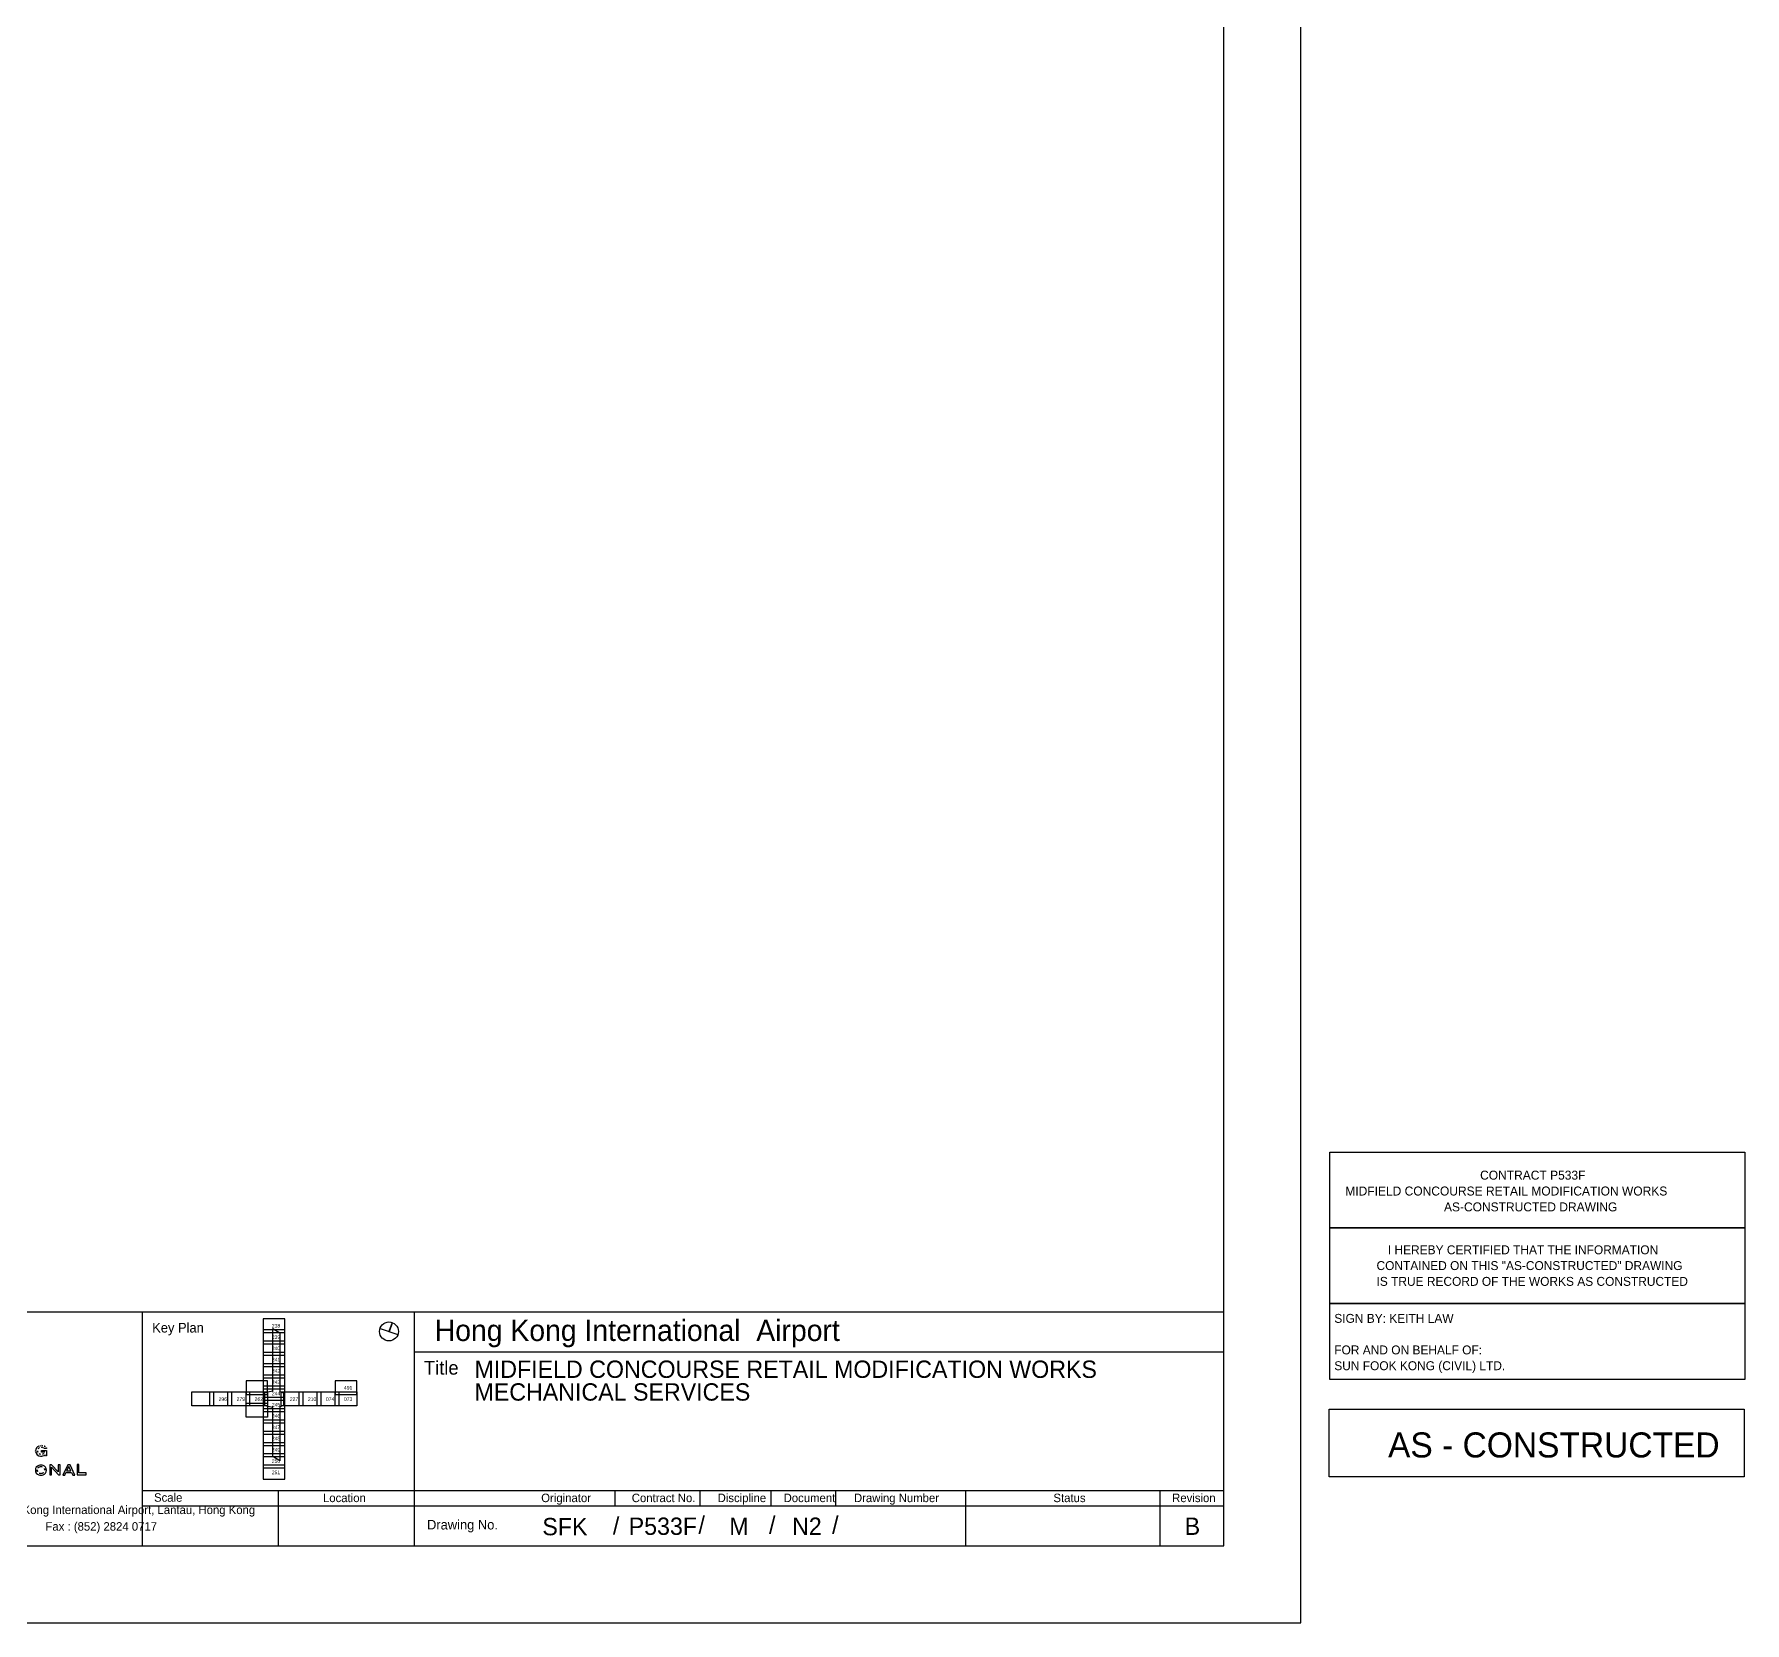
# Model space of a CAD drawing. Extents: x 811101.77 to 811103.08, y 822273.92 to 822274.76.
# Drawn here: x 811102.6313 to 811103.0751, y 822273.9159 to 822274.328 of the extents above; entities that cross this region are included whole.
import ezdxf

# ---------------------------------------------------------------- set-up
doc = ezdxf.new("R2010")
doc.units = 0
for name, color, linetype in [('GEOM_____343', 7, 'Continuous'), ('Level 1', 7, 'Continuous'), ('Level 63', 7, 'Continuous'), ('MAJ010__', 7, 'Continuous'), ('MAJ055_2 Key_Plan (Main Building)', 7, 'Continuous'), ('MAJ_011', 7, 'Continuous')]:
    doc.layers.add(name, color=color, linetype=linetype)

msp = doc.modelspace()

# ---------------------------------------------------------------- linework, layer by layer
at = {"layer": 'GEOM_____343'}
msp.add_lwpolyline([(811102.9672386928, 822273.9713259012), (811103.0749178367, 822273.9713259012), (811103.0749178367, 822273.9537845621), (811102.9672386928, 822273.9537845621)], close=True, dxfattribs=at)
at = {"layer": 'Level 1'}
msp.add_lwpolyline([(811101.7719035676, 822273.9159), (811102.9599035677, 822273.9159), (811102.9599035677, 822274.7569), (811101.7719035676, 822274.7569)], close=True, dxfattribs=at)
at = {"layer": 'Level 63'}
for p, q in [((811102.9399035677, 822273.9965), (811101.7899035676, 822273.9965)), ((811102.6594035677, 822273.9359), (811102.6594035677, 822273.9965)), ((811102.7299035676, 822273.9359), (811102.7299035676, 822273.9965)), ((811102.7299035676, 822273.9862), (811102.9399035677, 822273.9862)), ((811102.6332035676, 822273.9602000001), (811102.6332035676, 822273.9606)), ((811102.6332035676, 822273.9606), (811102.6345035676, 822273.9606)), ((811102.6340035676, 822273.9602000001), (811102.6332035676, 822273.9602000001)), ((811102.6345035676, 822273.9611000001), (811102.6339035677, 822273.9611000001)), ((811102.6342035676, 822273.9592), (811102.6341035677, 822273.9595)), ((811102.6345035676, 822273.9592), (811102.6342035676, 822273.9592)), ((811102.6345035676, 822273.9606), (811102.6345035676, 822273.9592)), ((811102.6353035676, 822273.9569), (811102.6353035676, 822273.9543)), ((811102.6358035676, 822273.9569), (811102.6353035676, 822273.9569)), ((811102.6375035676, 822273.9551), (811102.6358035676, 822273.9569)), ((811102.6380035676, 822273.9569), (811102.6375035676, 822273.9569)), ((811102.6375035676, 822273.9569), (811102.6375035676, 822273.9551)), ((811102.6380035676, 822273.9543), (811102.6380035676, 822273.9569)), ((811102.6400035677, 822273.9569), (811102.6387035677, 822273.9542)), ((811102.6406035676, 822273.9569), (811102.6400035677, 822273.9569)), ((811102.6418035676, 822273.9542), (811102.6406035676, 822273.9569)), ((811102.6429035676, 822273.957), (811102.6424035677, 822273.957)), ((811102.6424035677, 822273.957), (811102.6424035677, 822273.9543)), ((811102.6429035676, 822273.9548000001), (811102.6429035676, 822273.957)), ((811102.6353035676, 822273.9543), (811102.6358035676, 822273.9543)), ((811102.6358035676, 822273.9543), (811102.6358035676, 822273.9563000001)), ((811102.6358035676, 822273.9563000001), (811102.6376035677, 822273.9543)), ((811102.6376035677, 822273.9543), (811102.6380035676, 822273.9543)), ((811102.6387035677, 822273.9542), (811102.6392035676, 822273.9542)), ((811102.6392035676, 822273.9542), (811102.6395035676, 822273.9549)), ((811102.6395035676, 822273.9549), (811102.6410035676, 822273.9549)), ((811102.6403035676, 822273.9564), (811102.6397035676, 822273.9553)), ((811102.6397035676, 822273.9553), (811102.6408035676, 822273.9553)), ((811102.6408035676, 822273.9553), (811102.6403035676, 822273.9564)), ((811102.6410035676, 822273.9549), (811102.6413035677, 822273.9542)), ((811102.6413035677, 822273.9542), (811102.6418035676, 822273.9542)), ((811102.6424035677, 822273.9543), (811102.6448035677, 822273.9543)), ((811102.6448035677, 822273.9548000001), (811102.6429035676, 822273.9548000001)), ((811102.6448035677, 822273.9543), (811102.6448035677, 822273.9548000001)), ((811102.6594035677, 822273.9502000001), (811102.9399035677, 822273.9502000001)), ((811102.6947035677, 822273.9359), (811102.6947035677, 822273.9502000001)), ((811102.872949927, 822273.9359), (811102.872949927, 822273.9502000001)), ((811102.9234035676, 822273.9359), (811102.9234035676, 822273.9502000001)), ((811102.6594035677, 822273.9462), (811102.9399035677, 822273.9462))]:
    msp.add_line(p, q, dxfattribs=at)
for points in [[(811101.7899035676, 822273.9359), (811102.9399035677, 822273.9359), (811102.9399035677, 822274.7369), (811101.7899035676, 822274.7369)], [(811103.075064355, 822274.0183521883), (811102.9673852111, 822274.0183521883), (811102.9673852111, 822274.0380135655), (811103.075064355, 822274.0380135655)], [(811103.075064355, 822273.998690811), (811102.9673852111, 822273.998690811), (811102.9673852111, 822274.0183521883), (811103.075064355, 822274.0183521883)], [(811103.075064355, 822273.9790294338), (811102.9673852111, 822273.9790294338), (811102.9673852111, 822273.998690811), (811103.075064355, 822273.998690811)]]:
    msp.add_lwpolyline(points, close=True, dxfattribs=at)
for centre, radius, start, end in [((811102.6330472484, 822273.9601100115), 0.0017300193499602543, 95.26778332725819, 109.66675554948041), ((811102.6331647349, 822273.960067107), 0.0013605472969024546, 79.14373888781284, 110.9286194433684), ((811102.6331496508, 822273.9595467021), 0.0023009000808497737, 82.20921666478658, 96.51923610923103), ((811102.6332627209, 822273.9605337237), 0.0008838660096458528, 53.921966651367256, 79.68482776247839), ((811102.633316072, 822273.9603090782), 0.0015242443647402965, 58.14310276745132, 84.52312221189575), ((811102.6334964954, 822273.9609166994), 0.000438202569436013, 24.72728051483739, 49.13231662594848), ((811102.6336210526, 822273.9608477118), 0.0009061289807080459, 16.166133306588875, 56.54633608436666), ((811102.6329430178, 822273.960461991), 0.0013182597658762632, 184.7995582859141, 269.60666661924745), ((811102.6331602243, 822273.9612125574), 0.0015771218533175654, 249.28782220720046, 278.65157498497825), ((811102.6330789942, 822273.9608335489), 0.0016959987080756552, 265.0945999997118, 307.3680361108229), ((811102.6332683653, 822273.960408623), 0.0007661962879523212, 279.7001666791173, 344.1997277902284)]:
    msp.add_arc(centre, radius, start, end, dxfattribs=at)
for centre, major_axis, ratio, start_param, end_param in [((811102.632803176, 822273.9605385972), (-2.3017451414667205e-19, -0.001253011694511585), 0.9422461679468941, 3.4320837513693183, 4.762689320945799), ((811102.6328729541, 822273.9605385972), (-1.5197443283850093e-19, -0.0008273102794172243), 0.909812102100344, 3.4025676642055838, 4.725309313467627), ((811102.632803176, 822273.9604843007), (-2.26468101865312e-19, -0.0012328349258087469), 0.9576671157103008, 4.719477295772087, 4.820161655735664), ((811102.6328729541, 822273.9604843007), (-1.4703359870062328e-19, -0.0008004136311138515), 0.9403849149324939, 4.657861840226197, 5.915564667577296), ((811102.6330273097, 822273.9547228811), (-3.840664593752976e-19, -0.002090760425197424), 0.9576671157103009, 2.85939729967047, 3.423788055990485), ((811102.6330273097, 822273.9547228811), (-3.840664593752976e-19, -0.002090760425197424), 0.9576671157103009, 2.85939729967047, 3.423788055990485), ((811102.6327698408, 822273.9554843007), (-2.26468101865312e-19, -0.0012328349258087469), 0.9576671157103008, 4.676328102451449, 6.026192895510006), ((811102.6327698408, 822273.9554843007), (-2.26468101865312e-19, -0.0012328349258087469), 0.9576671157103008, 4.676328102451449, 6.026192895510006), ((811102.6327698408, 822273.9555385972), (-2.26468101865312e-19, -0.0012328349258087469), 0.9576671157103008, 3.398585065259373, 4.720382927728401), ((811102.6327698408, 822273.9555385972), (-2.26468101865312e-19, -0.0012328349258087469), 0.9576671157103008, 3.398585065259373, 4.720382927728401), ((811102.6327698408, 822273.9554843007), (-1.4438020888265608e-19, -0.0007859692497090002), 0.9576671157103013, 4.645444355893305, 6.026192895510007), ((811102.6327698408, 822273.9554843007), (-1.4438020888265608e-19, -0.0007859692497090002), 0.9576671157103013, 4.645444355893305, 6.026192895510007), ((811102.6327698408, 822273.9555385972), (-1.4438020888265608e-19, -0.0007859692497090002), 0.9576671157103013, 3.3993283331138824, 4.714581404813404), ((811102.6327698408, 822273.9555385972), (-1.4438020888265608e-19, -0.0007859692497090002), 0.9576671157103013, 3.3993283331138824, 4.714581404813404), ((811102.6330273097, 822273.956300017), (-3.840664593752976e-19, -0.002090760425197424), 0.9576671157103009, 6.000989953260263, 6.565380709580278), ((811102.6330273097, 822273.956300017), (-3.840664593752976e-19, -0.002090760425197424), 0.9576671157103009, 6.000989953260263, 6.565380709580278), ((811102.6330273097, 822273.9547228811), (-3.019785663926419e-19, -0.0016438947490976781), 0.9576671157103008, 2.8599398061796317, 3.4309966051707983), ((811102.6330273097, 822273.9547228811), (-3.019785663926419e-19, -0.0016438947490976781), 0.9576671157103008, 2.8599398061796317, 3.4309966051707983), ((811102.6330273097, 822273.956300017), (-3.019785663926419e-19, -0.0016438947490976781), 0.9576671157103008, 6.000989953260263, 6.565380709580278), ((811102.6330273097, 822273.956300017), (-3.019785663926419e-19, -0.0016438947490976781), 0.9576671157103008, 6.000989953260263, 6.565380709580278), ((811102.6332847786, 822273.9554843007), (4.812673629421869e-20, 0.0007859692497090002), 0.9576671157103013, 3.3985850652593736, 4.714581404813404), ((811102.6332847786, 822273.9554843007), (4.812673629421869e-20, 0.0007859692497090002), 0.9576671157103013, 3.3985850652593736, 4.714581404813404), ((811102.6332847786, 822273.9555385972), (7.548936728843732e-20, 0.0012328349258087469), 0.9576671157103008, 4.676328102451449, 6.026192895510006), ((811102.6332847786, 822273.9555385972), (7.548936728843732e-20, 0.0012328349258087469), 0.9576671157103008, 4.676328102451449, 6.026192895510006), ((811102.6332847786, 822273.9554843007), (7.548936728843732e-20, 0.0012328349258087469), 0.9576671157103008, 3.398585065259373, 4.720382927728401), ((811102.6332847786, 822273.9554843007), (7.548936728843732e-20, 0.0012328349258087469), 0.9576671157103008, 3.398585065259373, 4.720382927728401), ((811102.6332847786, 822273.9555385972), (4.812673629421869e-20, 0.0007859692497090002), 0.9576671157103013, 4.645444355893305, 6.041663736406524), ((811102.6332847786, 822273.9555385972), (4.812673629421869e-20, 0.0007859692497090002), 0.9576671157103013, 4.645444355893305, 6.041663736406524)]:
    msp.add_ellipse(centre, major_axis=major_axis, ratio=ratio, start_param=start_param, end_param=end_param, dxfattribs=at)
at = {"layer": 'MAJ055_2 Key_Plan (Main Building)'}
for p, q in [((811102.72411788, 822273.9937993883), (811102.7233193916, 822273.9914803952)), ((811102.6931668505, 822273.9922818373), (811102.6950375929, 822273.9911393991)), ((811102.6931668501, 822273.9760743025), (811102.6931668505, 822273.9922818373)), ((811102.6950375929, 822273.9911393991), (811102.6950375926, 822273.9758785841)), ((811102.7210003985, 822273.9922788836), (811102.7256383848, 822273.9906819067)), ((811102.6962872241, 822273.9830913419), (811102.6906810645, 822273.9830913419)), ((811102.6906810645, 822273.9830913419), (811102.6906810645, 822273.97948195)), ((811102.6906810645, 822273.97948195), (811102.6962872241, 822273.97948195)), ((811102.6962872241, 822273.97948195), (811102.6962872241, 822273.9830913419)), ((811102.6911247054, 822273.9756012389), (811102.6931668501, 822273.9760743025)), ((811102.6911247052, 822273.972199106), (811102.6911247054, 822273.9756012389)), ((811102.6950375926, 822273.9758785841), (811102.6959386836, 822273.9755190334)), ((811102.6959386826, 822273.9755190334), (811102.695938683, 822273.9722813114)), ((811102.69316685, 822273.9717260426), (811102.6911247052, 822273.972199106)), ((811102.6931668498, 822273.9590118215), (811102.69316685, 822273.9717260426)), ((811102.695938683, 822273.9722813114), (811102.6950375924, 822273.9719217607)), ((811102.6950375924, 822273.9719217607), (811102.6950375921, 822273.9578693835)), ((811102.6950375921, 822273.9578693835), (811102.6931668498, 822273.9590118215))]:
    msp.add_line(p, q, dxfattribs=at)
for points in [[(811102.6962872241, 822273.9947911532), (811102.6906810645, 822273.9947911532), (811102.6906810645, 822273.9911817615), (811102.6962872241, 822273.9911817615)], [(811102.7233193916, 822273.9914803952), (811102.7234739906, 822273.9914271624), (811102.724272479, 822273.9937461556), (811102.72411788, 822273.9937993883)], [(811102.6962872241, 822273.9918662003), (811102.6906810645, 822273.9918662003), (811102.6906810645, 822273.9882568086), (811102.6962872241, 822273.9882568086)], [(811102.6962872241, 822273.9889412476), (811102.6906810645, 822273.9889412476), (811102.6906810645, 822273.9853318557), (811102.6962872241, 822273.9853318557)], [(811102.6962872241, 822273.9860162947), (811102.6906810645, 822273.9860162947), (811102.6906810645, 822273.982406903), (811102.6962872241, 822273.982406903)], [(811102.6962872241, 822273.980166389), (811102.6906810645, 822273.980166389), (811102.6906810645, 822273.9765569973), (811102.6962872241, 822273.9765569973)], [(811102.6721953703, 822273.9757789582), (811102.67780153, 822273.9757789582), (811102.67780153, 822273.9721695664), (811102.6721953703, 822273.9721695664)], [(811102.6768752949, 822273.9757789582), (811102.6824814546, 822273.9757789582), (811102.6824814546, 822273.9721695664), (811102.6768752949, 822273.9721695664)], [(811102.6815552195, 822273.9757789582), (811102.6871613791, 822273.9757789582), (811102.6871613791, 822273.9721695664), (811102.6815552195, 822273.9721695664)], [(811102.6862350296, 822273.9750945177), (811102.6918411893, 822273.9750945177), (811102.6918411893, 822273.9787039093), (811102.6862350296, 822273.9787039093)], [(811102.6862350296, 822273.9757789598), (811102.6918411893, 822273.9757789598), (811102.6918411893, 822273.9721695681), (811102.6862350296, 822273.9721695681)], [(811102.6962872241, 822273.9772414361), (811102.6906810645, 822273.9772414361), (811102.6906810645, 822273.9736320444), (811102.6962872241, 822273.9736320444)], [(811102.6953609891, 822273.9757789598), (811102.7009671488, 822273.9757789598), (811102.7009671488, 822273.9721695681), (811102.6953609891, 822273.9721695681)], [(811102.7000409135, 822273.9757789598), (811102.7056470733, 822273.9757789598), (811102.7056470733, 822273.9721695681), (811102.7000409135, 822273.9721695681)], [(811102.7047208381, 822273.9757789598), (811102.7103269978, 822273.9757789598), (811102.7103269978, 822273.9721695681), (811102.7047208381, 822273.9721695681)], [(811102.7094006484, 822273.9750945193), (811102.715006808, 822273.9750945193), (811102.715006808, 822273.978703911), (811102.7094006484, 822273.978703911)], [(811102.7094007627, 822273.9757789598), (811102.7150069224, 822273.9757789598), (811102.7150069224, 822273.9721695681), (811102.7094007627, 822273.9721695681)], [(811102.6862350296, 822273.9728540069), (811102.6918411893, 822273.9728540069), (811102.6918411893, 822273.9692446152), (811102.6862350296, 822273.9692446152)], [(811102.6962872241, 822273.9743164834), (811102.6906810645, 822273.9743164834), (811102.6906810645, 822273.9707070915), (811102.6962872241, 822273.9707070915)], [(811102.6962872241, 822273.9713915305), (811102.6906810645, 822273.9713915305), (811102.6906810645, 822273.9677821387), (811102.6962872241, 822273.9677821387)], [(811102.6962872241, 822273.9684665777), (811102.6906810645, 822273.9684665777), (811102.6906810645, 822273.9648571858), (811102.6962872241, 822273.9648571858)], [(811102.6962872241, 822273.9655416248), (811102.6906810645, 822273.9655416248), (811102.6906810645, 822273.961932233), (811102.6962872241, 822273.961932233)], [(811102.6962872241, 822273.9626166719), (811102.6906810645, 822273.9626166719), (811102.6906810645, 822273.9590072801), (811102.6962872241, 822273.9590072801)], [(811102.6962872241, 822273.9596917192), (811102.6906810645, 822273.9596917192), (811102.6906810645, 822273.9560823272), (811102.6962872241, 822273.9560823272)], [(811102.6962872241, 822273.9567667663), (811102.6906810645, 822273.9567667663), (811102.6906810645, 822273.9531573744), (811102.6962872241, 822273.9531573744)]]:
    msp.add_lwpolyline(points, close=True, dxfattribs=at)
msp.add_circle((811102.7233193916, 822273.9914803948), 0.002452613632476366, dxfattribs=at)
at = {"layer": 'MAJ_011'}
for p, q in [((811102.7820160543, 822273.9462), (811102.7820160543, 822273.9502000001)), ((811102.8040160543, 822273.9462), (811102.8040160543, 822273.9502000001)), ((811102.8225169282, 822273.9462), (811102.8225169282, 822273.9502000001)), ((811102.8392633088, 822273.9462), (811102.8392633088, 822273.9502000001))]:
    msp.add_line(p, q, dxfattribs=at)

# ---------------------------------------------------------------- texts
at = {"layer": 'GEOM_____343'}
for s, height, rotation, p in [('CONTRACT P533F ', 0.002327862955366765, 359.9999999999963, (811103.0063960988, 822274.03085847)), ('MIDFIELD CONCOURSE RETAIL MODIFICATION WORKS', 0.002327862955366765, 359.9999999999963, (811102.9714255843, 822274.0267399433)), ('AS-CONSTRUCTED DRAWING', 0.002327862955366765, 359.9999999999963, (811102.9970245465, 822274.0226214167)), ('I HEREBY CERTIFIED THAT THE INFORMATION', 0.002313636052220599, 359.9999999999963, (811102.982466016, 822274.0114943412)), ('CONTAINED ON THIS "AS-CONSTRUCTED" DRAWING', 0.002313636052220599, 359.9999999999963, (811102.9795269686, 822274.0074009851)), ('IS TRUE RECORD OF THE WORKS AS CONSTRUCTED', 0.002313636052220599, 359.9999999999963, (811102.9795233839, 822274.003307629)), ('SIGN BY: KEITH LAW', 0.002313636052322199, 359.99999999999636, (811102.9685668816, 822273.9937095689)), ('FOR AND ON BEHALF OF:', 0.002313636052322199, 359.99999999999636, (811102.9685668816, 822273.9855228569)), ('SUN FOOK KONG (CIVIL) LTD.', 0.002313636052322199, 359.99999999999636, (811102.9685668816, 822273.981429501)), ('AS - CONSTRUCTED', 0.006505165419044414, 359.9999999999964, (811102.9825121319, 822273.9587838568))]:
    msp.add_text(s, height=height, rotation=rotation, dxfattribs=at).set_placement(p)
at = {"layer": 'Level 63'}
for s, height, p in [('Key Plan', 0.0025002, (811102.6619000001, 822273.9912)), ('Hong Kong International  Airport', 0.0055002, (811102.7352, 822273.9890000001)), ('Title', 0.0035558199018042467, (811102.7324000001, 822273.9802696621)), ('Scale', 0.0021996000000000003, (811102.6623712403, 822273.9473)), ('Location', 0.0021996000000000003, (811102.7062, 822273.9472)), ('Revision', 0.0022002, (811102.9265000001, 822273.9472)), ('Airport Authority  HKIA Tower, 1 Sky Plaza Road, Hong Kong International Airport, Lantau, Hong Kong', 0.0021996000000000003, (811102.5552035676, 822273.9441000001)), ('Fax : (852) 2824 0717', 0.0022002, (811102.6342035676, 822273.9398)), ('Drawing No. ', 0.0025002, (811102.7332, 822273.9401))]:
    msp.add_text(s, height=height, dxfattribs=at).set_placement(p)
at = {"layer": 'MAJ010__'}
for s, p in [('MIDFIELD CONCOURSE RETAIL MODIFICATION WORKS ', (811102.7455094347, 822273.9794288062)), ('MECHANICAL SERVICES', (811102.7455094347, 822273.9735297153)), ('/', (811102.7814124867, 822273.9388)), ('/', (811102.8036124867, 822273.939)), ('/', (811102.8219217263, 822273.939)), ('/', (811102.8382830358, 822273.939)), ('SFK', (811102.7631124867, 822273.9386)), ('P533F', (811102.7855124867, 822273.9387)), ('M', (811102.8116126825, 822273.9387)), ('N2', (811102.8278979267, 822273.9387)), ('B', (811102.9297519935, 822273.9387))]:
    msp.add_text(s, height=0.0045000000000000005, dxfattribs=at).set_placement(p)
at = {"layer": 'MAJ055_2 Key_Plan (Main Building)'}
for s, p in [('238', (811102.6929288562, 822273.992472124)), ('239', (811102.6929288562, 822273.9895471712)), ('240', (811102.6929288562, 822273.9866222184)), ('241', (811102.6929288562, 822273.9836972655)), ('242', (811102.6929288562, 822273.9807723126)), ('243', (811102.6929288562, 822273.9778473598)), ('244', (811102.6929288562, 822273.974922407)), ('491', (811102.7116483258, 822273.9763848834)), ('296', (811102.6791230866, 822273.9734599289)), ('279', (811102.6838030112, 822273.9734599289)), ('262', (811102.6884828215, 822273.9734599305)), ('245', (811102.6929288562, 822273.9719974541)), ('227', (811102.6976087807, 822273.9734599305)), ('210', (811102.7022887053, 822273.9734599305)), ('074', (811102.7069686298, 822273.9734599305)), ('073', (811102.7116484401, 822273.9734599321)), ('246', (811102.6929288562, 822273.9690725012)), ('247', (811102.6929288562, 822273.9661475484)), ('248', (811102.6929288562, 822273.9632225955)), ('249', (811102.6929288562, 822273.9602976426)), ('250', (811102.6929288562, 822273.9573726899)), ('251', (811102.6929288562, 822273.954447737))]:
    msp.add_text(s, height=0.0009433732141628083, rotation=0.00011249074827175982, dxfattribs=at).set_placement(p)
at = {"layer": 'MAJ_011'}
for s, p in [('Originator', (811102.7628205296, 822273.9472)), ('Contract No.', (811102.7863124867, 822273.9472)), ('Discipline', (811102.8085807097, 822273.9472)), ('Document', (811102.8257010281, 822273.9472)), ('Drawing Number', (811102.8439573284, 822273.9472)), ('Status', (811102.89570639, 822273.9472))]:
    msp.add_text(s, height=0.0022002, dxfattribs=at).set_placement(p)

doc.saveas('drawing.dxf')
